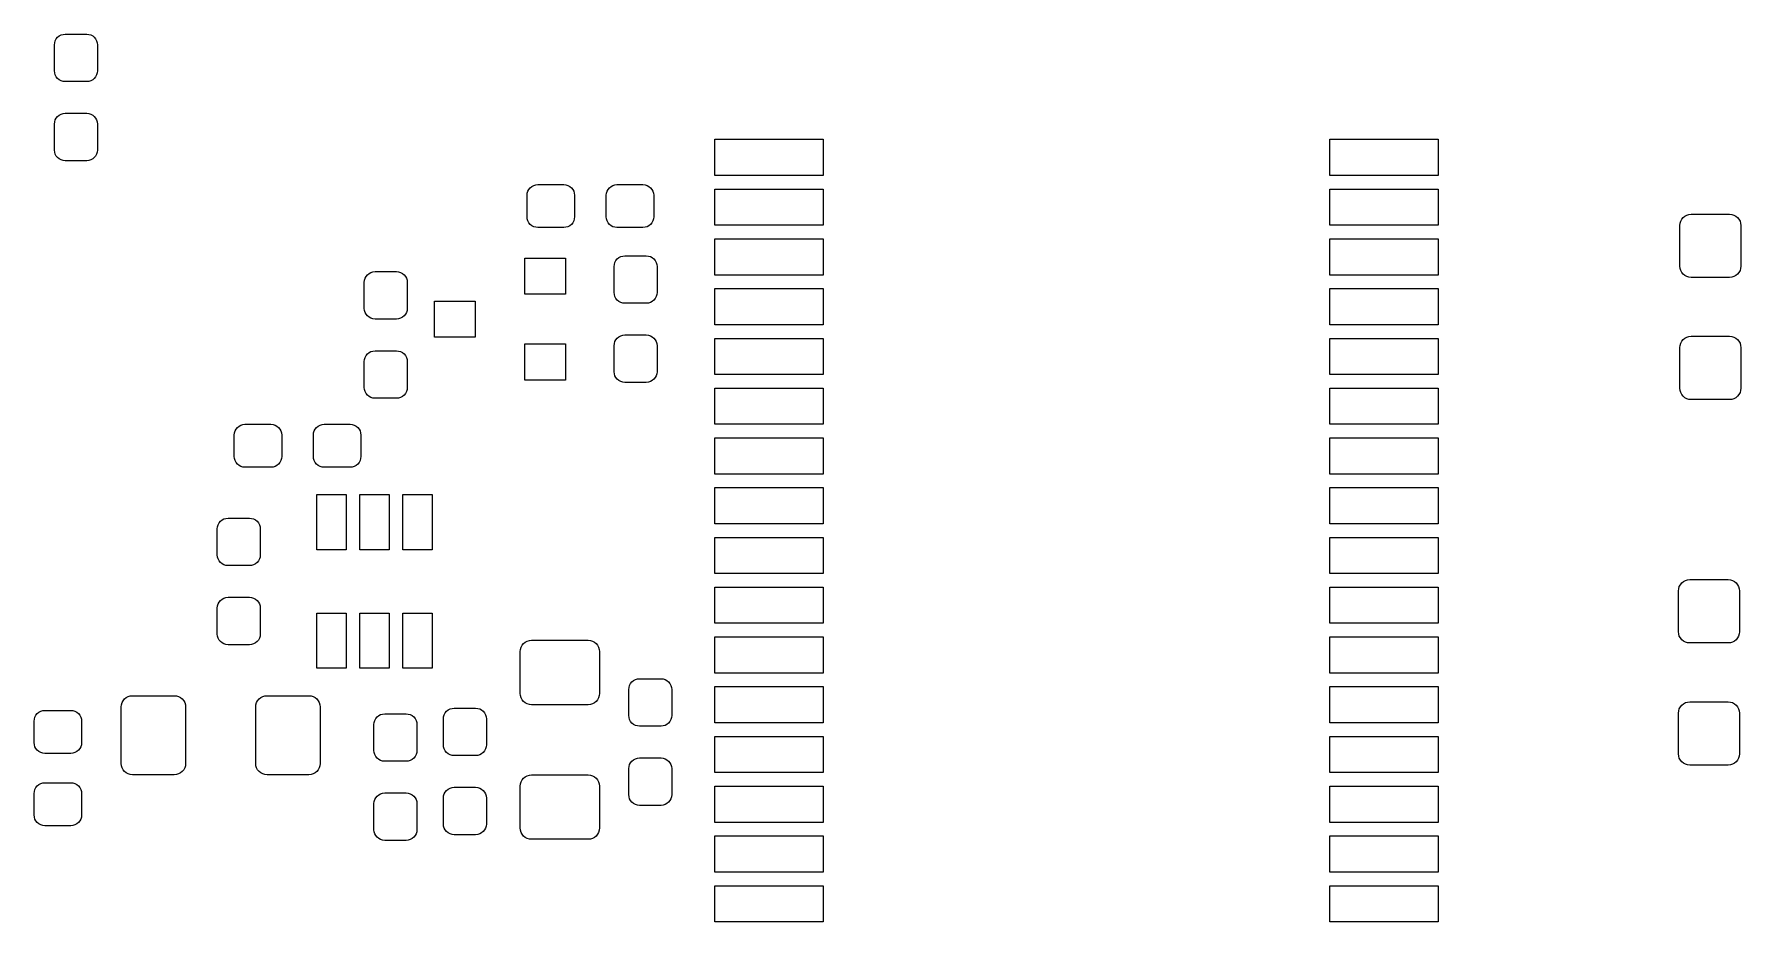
# Model space of a CAD drawing. Extents: x 52 to 207, y -131 to -36.
# Drawn here: x 92.19 to 129.93, y -125.21 to -105.58 of the extents above; entities that cross this region are included whole.
import ezdxf

# ---------------------------------------------------------------- set-up
doc = ezdxf.new("R2010")
doc.units = 0
doc.layers.add('BLACK', color=7, linetype='CONTINUOUS')

msp = doc.modelspace()

# ---------------------------------------------------------------- linework, layer by layer
at = {"layer": 'BLACK', "linetype": 'CONTINUOUS'}
for p, q in [((92.681, -105.69), (92.7106, -105.654)), ((92.7106, -105.654), (92.7466, -105.624)), ((92.7466, -105.624), (92.7876, -105.602)), ((92.7876, -105.602), (92.8322, -105.589)), ((92.8322, -105.589), (92.8785, -105.584)), ((92.8785, -105.584), (93.3535, -105.584)), ((93.3535, -105.584), (93.3998, -105.589)), ((93.3998, -105.589), (93.4444, -105.602)), ((93.4444, -105.602), (93.4854, -105.624)), ((93.4854, -105.624), (93.5214, -105.654)), ((93.5214, -105.654), (93.551, -105.69)), ((92.641, -105.822), (92.6456, -105.775)), ((92.641, -106.396), (92.641, -105.822)), ((92.6456, -105.775), (92.6591, -105.731)), ((92.6591, -105.731), (92.681, -105.69)), ((93.551, -105.69), (93.5729, -105.731)), ((93.5729, -105.731), (93.5864, -105.775)), ((93.5864, -105.775), (93.591, -105.822)), ((93.591, -105.822), (93.591, -106.396)), ((92.6456, -106.443), (92.641, -106.396)), ((93.591, -106.396), (93.5864, -106.443)), ((92.6591, -106.487), (92.6456, -106.443)), ((92.681, -106.528), (92.6591, -106.487)), ((92.7106, -106.564), (92.681, -106.528)), ((92.7466, -106.594), (92.7106, -106.564)), ((92.7876, -106.616), (92.7466, -106.594)), ((92.8322, -106.629), (92.7876, -106.616)), ((92.8785, -106.634), (92.8322, -106.629)), ((93.3535, -106.634), (92.8785, -106.634)), ((93.3998, -106.629), (93.3535, -106.634)), ((93.4444, -106.616), (93.3998, -106.629)), ((93.4854, -106.594), (93.4444, -106.616)), ((93.5214, -106.564), (93.4854, -106.594)), ((93.551, -106.528), (93.5214, -106.564)), ((93.5729, -106.487), (93.551, -106.528)), ((93.5864, -106.443), (93.5729, -106.487)), ((92.641, -107.572), (92.6456, -107.525)), ((92.6456, -107.525), (92.6591, -107.481)), ((92.6591, -107.481), (92.681, -107.44)), ((92.681, -107.44), (92.7106, -107.404)), ((92.7106, -107.404), (92.7466, -107.374)), ((92.7466, -107.374), (92.7876, -107.352)), ((92.7876, -107.352), (92.8322, -107.339)), ((92.8322, -107.339), (92.8785, -107.334)), ((92.8785, -107.334), (93.3535, -107.334)), ((93.3535, -107.334), (93.3998, -107.339)), ((93.3998, -107.339), (93.4444, -107.352)), ((93.4444, -107.352), (93.4854, -107.374)), ((93.4854, -107.374), (93.5214, -107.404)), ((93.5214, -107.404), (93.551, -107.44)), ((93.551, -107.44), (93.5729, -107.481)), ((93.5729, -107.481), (93.5864, -107.525)), ((93.5864, -107.525), (93.591, -107.572)), ((92.641, -108.146), (92.641, -107.572)), ((93.591, -107.572), (93.591, -108.146)), ((107.241, -108.709), (107.241, -107.909)), ((107.241, -107.909), (109.641, -107.909)), ((109.641, -107.909), (109.641, -108.709)), ((120.841, -108.709), (120.841, -107.909)), ((120.841, -107.909), (123.241, -107.909)), ((123.241, -107.909), (123.241, -108.709)), ((92.6456, -108.193), (92.641, -108.146)), ((92.6591, -108.237), (92.6456, -108.193)), ((92.681, -108.278), (92.6591, -108.237)), ((92.7106, -108.314), (92.681, -108.278)), ((93.551, -108.278), (93.5214, -108.314)), ((93.5729, -108.237), (93.551, -108.278)), ((93.5864, -108.193), (93.5729, -108.237)), ((93.591, -108.146), (93.5864, -108.193)), ((92.7466, -108.344), (92.7106, -108.314)), ((92.7876, -108.366), (92.7466, -108.344)), ((92.8322, -108.379), (92.7876, -108.366)), ((92.8785, -108.384), (92.8322, -108.379)), ((93.3535, -108.384), (92.8785, -108.384)), ((93.3998, -108.379), (93.3535, -108.384)), ((93.4444, -108.366), (93.3998, -108.379)), ((93.4854, -108.344), (93.4444, -108.366)), ((93.5214, -108.314), (93.4854, -108.344)), ((103.096, -109.1), (103.109, -109.056)), ((103.109, -109.056), (103.131, -109.015)), ((103.131, -109.015), (103.161, -108.979)), ((103.161, -108.979), (103.197, -108.949)), ((103.197, -108.949), (103.238, -108.927)), ((103.238, -108.927), (103.282, -108.914)), ((103.282, -108.914), (103.328, -108.909)), ((103.328, -108.909), (103.903, -108.909)), ((103.903, -108.909), (103.95, -108.914)), ((103.95, -108.914), (103.994, -108.927)), ((103.994, -108.927), (104.035, -108.949)), ((104.035, -108.949), (104.071, -108.979)), ((104.071, -108.979), (104.101, -109.015)), ((104.101, -109.015), (104.123, -109.056)), ((104.123, -109.056), (104.136, -109.1)), ((104.846, -109.1), (104.859, -109.056)), ((104.859, -109.056), (104.881, -109.015)), ((104.881, -109.015), (104.911, -108.979)), ((104.911, -108.979), (104.947, -108.949)), ((104.947, -108.949), (104.988, -108.927)), ((104.988, -108.927), (105.032, -108.914)), ((105.032, -108.914), (105.078, -108.909)), ((105.078, -108.909), (105.653, -108.909)), ((105.653, -108.909), (105.7, -108.914)), ((105.7, -108.914), (105.744, -108.927)), ((105.744, -108.927), (105.785, -108.949)), ((105.785, -108.949), (105.821, -108.979)), ((105.821, -108.979), (105.851, -109.015)), ((105.851, -109.015), (105.873, -109.056)), ((105.873, -109.056), (105.886, -109.1)), ((109.641, -108.709), (107.241, -108.709)), ((107.241, -109.809), (107.241, -109.009)), ((107.241, -109.009), (109.641, -109.009)), ((109.641, -109.009), (109.641, -109.809)), ((123.241, -108.709), (120.841, -108.709)), ((120.841, -109.809), (120.841, -109.009)), ((120.841, -109.009), (123.241, -109.009)), ((123.241, -109.009), (123.241, -109.809)), ((103.091, -109.146), (103.096, -109.1)), ((103.091, -109.621), (103.091, -109.146)), ((104.136, -109.1), (104.141, -109.146)), ((104.141, -109.146), (104.141, -109.621)), ((104.841, -109.146), (104.846, -109.1)), ((104.841, -109.621), (104.841, -109.146)), ((105.886, -109.1), (105.891, -109.146)), ((105.891, -109.146), (105.891, -109.621)), ((103.096, -109.668), (103.091, -109.621)), ((103.109, -109.712), (103.096, -109.668)), ((103.131, -109.753), (103.109, -109.712)), ((103.161, -109.789), (103.131, -109.753)), ((103.197, -109.819), (103.161, -109.789)), ((103.238, -109.841), (103.197, -109.819)), ((104.035, -109.819), (103.994, -109.841)), ((104.071, -109.789), (104.035, -109.819)), ((104.101, -109.753), (104.071, -109.789)), ((104.123, -109.712), (104.101, -109.753)), ((104.136, -109.668), (104.123, -109.712)), ((104.141, -109.621), (104.136, -109.668)), ((104.846, -109.668), (104.841, -109.621)), ((104.859, -109.712), (104.846, -109.668)), ((104.881, -109.753), (104.859, -109.712)), ((104.911, -109.789), (104.881, -109.753)), ((104.947, -109.819), (104.911, -109.789)), ((104.988, -109.841), (104.947, -109.819)), ((105.785, -109.819), (105.744, -109.841)), ((105.821, -109.789), (105.785, -109.819)), ((105.851, -109.753), (105.821, -109.789)), ((105.873, -109.712), (105.851, -109.753)), ((105.886, -109.668), (105.873, -109.712)), ((105.891, -109.621), (105.886, -109.668)), ((109.641, -109.809), (107.241, -109.809)), ((123.241, -109.809), (120.841, -109.809)), ((128.581, -109.814), (128.586, -109.765)), ((128.581, -110.714), (128.581, -109.814)), ((128.586, -109.765), (128.6, -109.718)), ((128.6, -109.718), (128.623, -109.675)), ((128.623, -109.675), (128.654, -109.637)), ((128.654, -109.637), (128.692, -109.606)), ((128.692, -109.606), (128.735, -109.583)), ((128.735, -109.583), (128.782, -109.569)), ((128.782, -109.569), (128.831, -109.564)), ((128.831, -109.564), (129.681, -109.564)), ((129.681, -109.564), (129.73, -109.569)), ((129.73, -109.569), (129.777, -109.583)), ((129.777, -109.583), (129.82, -109.606)), ((129.82, -109.606), (129.858, -109.637)), ((129.858, -109.637), (129.889, -109.675)), ((129.889, -109.675), (129.912, -109.718)), ((129.912, -109.718), (129.926, -109.765)), ((129.926, -109.765), (129.931, -109.814)), ((129.931, -109.814), (129.931, -110.714)), ((103.282, -109.854), (103.238, -109.841)), ((103.328, -109.859), (103.282, -109.854)), ((103.903, -109.859), (103.328, -109.859)), ((103.95, -109.854), (103.903, -109.859)), ((103.994, -109.841), (103.95, -109.854)), ((105.032, -109.854), (104.988, -109.841)), ((105.078, -109.859), (105.032, -109.854)), ((105.653, -109.859), (105.078, -109.859)), ((105.7, -109.854), (105.653, -109.859)), ((105.744, -109.841), (105.7, -109.854)), ((107.241, -110.909), (107.241, -110.109)), ((107.241, -110.109), (109.641, -110.109)), ((109.641, -110.109), (109.641, -110.909)), ((120.841, -110.909), (120.841, -110.109)), ((120.841, -110.109), (123.241, -110.109)), ((123.241, -110.109), (123.241, -110.909)), ((103.041, -111.334), (103.041, -110.534)), ((103.041, -110.534), (103.941, -110.534)), ((103.941, -110.534), (103.941, -111.334)), ((105.056, -110.59), (105.086, -110.554)), ((105.086, -110.554), (105.122, -110.524)), ((105.122, -110.524), (105.163, -110.502)), ((105.163, -110.502), (105.207, -110.489)), ((105.207, -110.489), (105.253, -110.484)), ((105.253, -110.484), (105.728, -110.484)), ((105.728, -110.484), (105.775, -110.489)), ((105.775, -110.489), (105.819, -110.502)), ((105.819, -110.502), (105.86, -110.524)), ((105.86, -110.524), (105.896, -110.554)), ((105.896, -110.554), (105.926, -110.59)), ((99.5091, -110.981), (99.531, -110.94)), ((99.531, -110.94), (99.5606, -110.904)), ((99.5606, -110.904), (99.5966, -110.874)), ((99.5966, -110.874), (99.6376, -110.852)), ((99.6376, -110.852), (99.6822, -110.839)), ((99.6822, -110.839), (99.7285, -110.834)), ((99.7285, -110.834), (100.203, -110.834)), ((100.203, -110.834), (100.25, -110.839)), ((100.25, -110.839), (100.294, -110.852)), ((100.294, -110.852), (100.335, -110.874)), ((100.335, -110.874), (100.371, -110.904)), ((100.371, -110.904), (100.401, -110.94)), ((100.401, -110.94), (100.423, -110.981)), ((105.016, -110.721), (105.021, -110.675)), ((105.016, -111.296), (105.016, -110.721)), ((105.021, -110.675), (105.034, -110.631)), ((105.034, -110.631), (105.056, -110.59)), ((105.926, -110.59), (105.948, -110.631)), ((105.948, -110.631), (105.961, -110.675)), ((105.961, -110.675), (105.966, -110.721)), ((105.966, -110.721), (105.966, -111.296)), ((109.641, -110.909), (107.241, -110.909)), ((123.241, -110.909), (120.841, -110.909)), ((128.586, -110.763), (128.581, -110.714)), ((128.6, -110.81), (128.586, -110.763)), ((128.623, -110.853), (128.6, -110.81)), ((128.654, -110.891), (128.623, -110.853)), ((128.692, -110.922), (128.654, -110.891)), ((128.735, -110.945), (128.692, -110.922)), ((128.782, -110.959), (128.735, -110.945)), ((129.777, -110.945), (129.73, -110.959)), ((129.82, -110.922), (129.777, -110.945)), ((129.858, -110.891), (129.82, -110.922)), ((129.889, -110.853), (129.858, -110.891)), ((129.912, -110.81), (129.889, -110.853)), ((129.926, -110.763), (129.912, -110.81)), ((129.931, -110.714), (129.926, -110.763)), ((99.491, -111.072), (99.4956, -111.025)), ((99.491, -111.646), (99.491, -111.072)), ((99.4956, -111.025), (99.5091, -110.981)), ((100.423, -110.981), (100.436, -111.025)), ((100.436, -111.025), (100.441, -111.072)), ((100.441, -111.072), (100.441, -111.646)), ((105.021, -111.343), (105.016, -111.296)), ((105.966, -111.296), (105.961, -111.343)), ((107.241, -112.009), (107.241, -111.209)), ((107.241, -111.209), (109.641, -111.209)), ((109.641, -111.209), (109.641, -112.009)), ((120.841, -112.009), (120.841, -111.209)), ((120.841, -111.209), (123.241, -111.209)), ((123.241, -111.209), (123.241, -112.009)), ((128.831, -110.964), (128.782, -110.959)), ((129.681, -110.964), (128.831, -110.964)), ((129.73, -110.959), (129.681, -110.964)), ((99.4956, -111.693), (99.491, -111.646)), ((99.5091, -111.737), (99.4956, -111.693)), ((100.436, -111.693), (100.423, -111.737)), ((100.441, -111.646), (100.436, -111.693)), ((101.041, -112.284), (101.041, -111.484)), ((101.041, -111.484), (101.941, -111.484)), ((101.941, -111.484), (101.941, -112.284)), ((103.941, -111.334), (103.041, -111.334)), ((105.034, -111.387), (105.021, -111.343)), ((105.056, -111.428), (105.034, -111.387)), ((105.086, -111.464), (105.056, -111.428)), ((105.122, -111.494), (105.086, -111.464)), ((105.163, -111.516), (105.122, -111.494)), ((105.207, -111.529), (105.163, -111.516)), ((105.253, -111.534), (105.207, -111.529)), ((105.728, -111.534), (105.253, -111.534)), ((105.775, -111.529), (105.728, -111.534)), ((105.819, -111.516), (105.775, -111.529)), ((105.86, -111.494), (105.819, -111.516)), ((105.896, -111.464), (105.86, -111.494)), ((105.926, -111.428), (105.896, -111.464)), ((105.948, -111.387), (105.926, -111.428)), ((105.961, -111.343), (105.948, -111.387)), ((99.531, -111.778), (99.5091, -111.737)), ((99.5606, -111.814), (99.531, -111.778)), ((99.5966, -111.844), (99.5606, -111.814)), ((99.6376, -111.866), (99.5966, -111.844)), ((99.6822, -111.879), (99.6376, -111.866)), ((99.7285, -111.884), (99.6822, -111.879)), ((100.203, -111.884), (99.7285, -111.884)), ((100.25, -111.879), (100.203, -111.884)), ((100.294, -111.866), (100.25, -111.879)), ((100.335, -111.844), (100.294, -111.866)), ((100.371, -111.814), (100.335, -111.844)), ((100.401, -111.778), (100.371, -111.814)), ((100.423, -111.737), (100.401, -111.778)), ((109.641, -112.009), (107.241, -112.009)), ((123.241, -112.009), (120.841, -112.009)), ((101.941, -112.284), (101.041, -112.284)), ((103.041, -113.234), (103.041, -112.434)), ((103.041, -112.434), (103.941, -112.434)), ((103.941, -112.434), (103.941, -113.234)), ((105.016, -112.471), (105.021, -112.425)), ((105.021, -112.425), (105.034, -112.381)), ((105.034, -112.381), (105.056, -112.34)), ((105.056, -112.34), (105.086, -112.304)), ((105.086, -112.304), (105.122, -112.274)), ((105.122, -112.274), (105.163, -112.252)), ((105.163, -112.252), (105.207, -112.239)), ((105.207, -112.239), (105.253, -112.234)), ((105.253, -112.234), (105.728, -112.234)), ((105.728, -112.234), (105.775, -112.239)), ((105.775, -112.239), (105.819, -112.252)), ((105.819, -112.252), (105.86, -112.274)), ((105.86, -112.274), (105.896, -112.304)), ((105.896, -112.304), (105.926, -112.34)), ((105.926, -112.34), (105.948, -112.381)), ((105.948, -112.381), (105.961, -112.425)), ((105.961, -112.425), (105.966, -112.471)), ((107.241, -113.109), (107.241, -112.309)), ((107.241, -112.309), (109.641, -112.309)), ((109.641, -112.309), (109.641, -113.109)), ((120.841, -113.109), (120.841, -112.309)), ((120.841, -112.309), (123.241, -112.309)), ((123.241, -112.309), (123.241, -113.109)), ((128.581, -112.514), (128.586, -112.465)), ((128.586, -112.465), (128.6, -112.418)), ((128.6, -112.418), (128.623, -112.375)), ((128.623, -112.375), (128.654, -112.337)), ((128.654, -112.337), (128.692, -112.306)), ((128.692, -112.306), (128.735, -112.283)), ((128.735, -112.283), (128.782, -112.269)), ((128.782, -112.269), (128.831, -112.264)), ((128.831, -112.264), (129.681, -112.264)), ((129.681, -112.264), (129.73, -112.269)), ((129.73, -112.269), (129.777, -112.283)), ((129.777, -112.283), (129.82, -112.306)), ((129.82, -112.306), (129.858, -112.337)), ((129.858, -112.337), (129.889, -112.375)), ((129.889, -112.375), (129.912, -112.418)), ((129.912, -112.418), (129.926, -112.465)), ((129.926, -112.465), (129.931, -112.514)), ((99.491, -112.822), (99.4956, -112.775)), ((99.491, -113.396), (99.491, -112.822)), ((99.4956, -112.775), (99.5091, -112.731)), ((99.5091, -112.731), (99.531, -112.69)), ((99.531, -112.69), (99.5606, -112.654)), ((99.5606, -112.654), (99.5966, -112.624)), ((99.5966, -112.624), (99.6376, -112.602)), ((99.6376, -112.602), (99.6822, -112.589)), ((99.6822, -112.589), (99.7285, -112.584)), ((99.7285, -112.584), (100.203, -112.584)), ((100.203, -112.584), (100.25, -112.589)), ((100.25, -112.589), (100.294, -112.602)), ((100.294, -112.602), (100.335, -112.624)), ((100.335, -112.624), (100.371, -112.654)), ((100.371, -112.654), (100.401, -112.69)), ((100.401, -112.69), (100.423, -112.731)), ((100.423, -112.731), (100.436, -112.775)), ((100.436, -112.775), (100.441, -112.822)), ((100.441, -112.822), (100.441, -113.396)), ((105.016, -113.046), (105.016, -112.471)), ((105.966, -112.471), (105.966, -113.046)), ((128.581, -113.414), (128.581, -112.514)), ((129.931, -112.514), (129.931, -113.414)), ((105.021, -113.093), (105.016, -113.046)), ((105.034, -113.137), (105.021, -113.093)), ((105.056, -113.178), (105.034, -113.137)), ((105.086, -113.214), (105.056, -113.178)), ((105.122, -113.244), (105.086, -113.214)), ((105.896, -113.214), (105.86, -113.244)), ((105.926, -113.178), (105.896, -113.214)), ((105.948, -113.137), (105.926, -113.178)), ((105.961, -113.093), (105.948, -113.137)), ((105.966, -113.046), (105.961, -113.093)), ((109.641, -113.109), (107.241, -113.109)), ((123.241, -113.109), (120.841, -113.109)), ((99.4956, -113.443), (99.491, -113.396)), ((99.5091, -113.487), (99.4956, -113.443)), ((99.531, -113.528), (99.5091, -113.487)), ((99.5606, -113.564), (99.531, -113.528)), ((99.5966, -113.594), (99.5606, -113.564)), ((99.6376, -113.616), (99.5966, -113.594)), ((100.335, -113.594), (100.294, -113.616)), ((100.371, -113.564), (100.335, -113.594)), ((100.401, -113.528), (100.371, -113.564)), ((100.423, -113.487), (100.401, -113.528)), ((100.436, -113.443), (100.423, -113.487)), ((100.441, -113.396), (100.436, -113.443)), ((103.941, -113.234), (103.041, -113.234)), ((105.163, -113.266), (105.122, -113.244)), ((105.207, -113.279), (105.163, -113.266)), ((105.253, -113.284), (105.207, -113.279)), ((105.728, -113.284), (105.253, -113.284)), ((105.775, -113.279), (105.728, -113.284)), ((105.819, -113.266), (105.775, -113.279)), ((105.86, -113.244), (105.819, -113.266)), ((107.241, -114.209), (107.241, -113.409)), ((107.241, -113.409), (109.641, -113.409)), ((109.641, -113.409), (109.641, -114.209)), ((120.841, -114.209), (120.841, -113.409)), ((120.841, -113.409), (123.241, -113.409)), ((123.241, -113.409), (123.241, -114.209)), ((128.586, -113.463), (128.581, -113.414)), ((128.6, -113.51), (128.586, -113.463)), ((128.623, -113.553), (128.6, -113.51)), ((128.654, -113.591), (128.623, -113.553)), ((128.692, -113.622), (128.654, -113.591)), ((129.858, -113.591), (129.82, -113.622)), ((129.889, -113.553), (129.858, -113.591)), ((129.912, -113.51), (129.889, -113.553)), ((129.926, -113.463), (129.912, -113.51)), ((129.931, -113.414), (129.926, -113.463)), ((99.6822, -113.629), (99.6376, -113.616)), ((99.7285, -113.634), (99.6822, -113.629)), ((100.203, -113.634), (99.7285, -113.634)), ((100.25, -113.629), (100.203, -113.634)), ((100.294, -113.616), (100.25, -113.629)), ((128.735, -113.645), (128.692, -113.622)), ((128.782, -113.659), (128.735, -113.645)), ((128.831, -113.664), (128.782, -113.659)), ((129.681, -113.664), (128.831, -113.664)), ((129.73, -113.659), (129.681, -113.664)), ((129.777, -113.645), (129.73, -113.659)), ((129.82, -113.622), (129.777, -113.645)), ((96.6341, -114.356), (96.656, -114.315)), ((96.656, -114.315), (96.6856, -114.279)), ((96.6856, -114.279), (96.7216, -114.249)), ((96.7216, -114.249), (96.7626, -114.227)), ((96.7626, -114.227), (96.8072, -114.214)), ((96.8072, -114.214), (96.8535, -114.209)), ((96.8535, -114.209), (97.4285, -114.209)), ((97.4285, -114.209), (97.4748, -114.214)), ((97.4748, -114.214), (97.5194, -114.227)), ((97.5194, -114.227), (97.5604, -114.249)), ((97.5604, -114.249), (97.5964, -114.279)), ((97.5964, -114.279), (97.626, -114.315)), ((97.626, -114.315), (97.6479, -114.356)), ((98.3841, -114.356), (98.406, -114.315)), ((98.406, -114.315), (98.4356, -114.279)), ((98.4356, -114.279), (98.4716, -114.249)), ((98.4716, -114.249), (98.5126, -114.227)), ((98.5126, -114.227), (98.5572, -114.214)), ((98.5572, -114.214), (98.6035, -114.209)), ((98.6035, -114.209), (99.1785, -114.209)), ((99.1785, -114.209), (99.2248, -114.214)), ((99.2248, -114.214), (99.2694, -114.227)), ((99.2694, -114.227), (99.3104, -114.249)), ((99.3104, -114.249), (99.3464, -114.279)), ((99.3464, -114.279), (99.376, -114.315)), ((99.376, -114.315), (99.3979, -114.356)), ((109.641, -114.209), (107.241, -114.209)), ((123.241, -114.209), (120.841, -114.209)), ((96.616, -114.447), (96.6206, -114.4)), ((96.616, -114.921), (96.616, -114.447)), ((96.6206, -114.4), (96.6341, -114.356)), ((97.6479, -114.356), (97.6614, -114.4)), ((97.6614, -114.4), (97.666, -114.447)), ((97.666, -114.447), (97.666, -114.921)), ((98.366, -114.447), (98.3706, -114.4)), ((98.366, -114.921), (98.366, -114.447)), ((98.3706, -114.4), (98.3841, -114.356)), ((99.3979, -114.356), (99.4114, -114.4)), ((99.4114, -114.4), (99.416, -114.447)), ((99.416, -114.447), (99.416, -114.921)), ((107.241, -115.309), (107.241, -114.509)), ((107.241, -114.509), (109.641, -114.509)), ((109.641, -114.509), (109.641, -115.309)), ((120.841, -115.309), (120.841, -114.509)), ((120.841, -114.509), (123.241, -114.509)), ((123.241, -114.509), (123.241, -115.309)), ((96.6206, -114.968), (96.616, -114.921)), ((96.6341, -115.012), (96.6206, -114.968)), ((96.656, -115.053), (96.6341, -115.012)), ((96.6856, -115.089), (96.656, -115.053)), ((96.7216, -115.119), (96.6856, -115.089)), ((97.5964, -115.089), (97.5604, -115.119)), ((97.626, -115.053), (97.5964, -115.089)), ((97.6479, -115.012), (97.626, -115.053)), ((97.6614, -114.968), (97.6479, -115.012)), ((97.666, -114.921), (97.6614, -114.968)), ((98.3706, -114.968), (98.366, -114.921)), ((98.3841, -115.012), (98.3706, -114.968)), ((98.406, -115.053), (98.3841, -115.012)), ((98.4356, -115.089), (98.406, -115.053)), ((98.4716, -115.119), (98.4356, -115.089)), ((99.3464, -115.089), (99.3104, -115.119)), ((99.376, -115.053), (99.3464, -115.089)), ((99.3979, -115.012), (99.376, -115.053)), ((99.4114, -114.968), (99.3979, -115.012)), ((99.416, -114.921), (99.4114, -114.968)), ((96.7626, -115.141), (96.7216, -115.119)), ((96.8072, -115.154), (96.7626, -115.141)), ((96.8535, -115.159), (96.8072, -115.154)), ((97.4285, -115.159), (96.8535, -115.159)), ((97.4748, -115.154), (97.4285, -115.159)), ((97.5194, -115.141), (97.4748, -115.154)), ((97.5604, -115.119), (97.5194, -115.141)), ((98.5126, -115.141), (98.4716, -115.119)), ((98.5572, -115.154), (98.5126, -115.141)), ((98.6035, -115.159), (98.5572, -115.154)), ((99.1785, -115.159), (98.6035, -115.159)), ((99.2248, -115.154), (99.1785, -115.159)), ((99.2694, -115.141), (99.2248, -115.154)), ((99.3104, -115.119), (99.2694, -115.141)), ((109.641, -115.309), (107.241, -115.309)), ((123.241, -115.309), (120.841, -115.309)), ((98.441, -116.984), (98.441, -115.764)), ((98.441, -115.764), (99.091, -115.764)), ((99.091, -115.764), (99.091, -116.984)), ((99.391, -116.984), (99.391, -115.764)), ((99.391, -115.764), (100.041, -115.764)), ((100.041, -115.764), (100.041, -116.984)), ((100.341, -116.984), (100.341, -115.764)), ((100.341, -115.764), (100.991, -115.764)), ((100.991, -115.764), (100.991, -116.984)), ((107.241, -116.409), (107.241, -115.609)), ((107.241, -115.609), (109.641, -115.609)), ((109.641, -115.609), (109.641, -116.409)), ((120.841, -116.409), (120.841, -115.609)), ((120.841, -115.609), (123.241, -115.609)), ((123.241, -115.609), (123.241, -116.409)), ((96.241, -116.521), (96.2456, -116.475)), ((96.241, -117.096), (96.241, -116.521)), ((96.2456, -116.475), (96.2591, -116.431)), ((96.2591, -116.431), (96.281, -116.39)), ((96.281, -116.39), (96.3106, -116.354)), ((96.3106, -116.354), (96.3466, -116.324)), ((96.3466, -116.324), (96.3876, -116.302)), ((96.3876, -116.302), (96.4322, -116.289)), ((96.4322, -116.289), (96.4785, -116.284)), ((96.4785, -116.284), (96.9535, -116.284)), ((96.9535, -116.284), (96.9998, -116.289)), ((96.9998, -116.289), (97.0444, -116.302)), ((97.0444, -116.302), (97.0854, -116.324)), ((97.0854, -116.324), (97.1214, -116.354)), ((97.1214, -116.354), (97.151, -116.39)), ((97.151, -116.39), (97.1729, -116.431)), ((97.1729, -116.431), (97.1864, -116.475)), ((97.1864, -116.475), (97.191, -116.521)), ((97.191, -116.521), (97.191, -117.096)), ((109.641, -116.409), (107.241, -116.409)), ((123.241, -116.409), (120.841, -116.409)), ((99.091, -116.984), (98.441, -116.984)), ((100.041, -116.984), (99.391, -116.984)), ((100.991, -116.984), (100.341, -116.984)), ((107.241, -117.509), (107.241, -116.709)), ((107.241, -116.709), (109.641, -116.709)), ((109.641, -116.709), (109.641, -117.509)), ((120.841, -117.509), (120.841, -116.709)), ((120.841, -116.709), (123.241, -116.709)), ((123.241, -116.709), (123.241, -117.509)), ((96.2456, -117.143), (96.241, -117.096)), ((96.2591, -117.187), (96.2456, -117.143)), ((96.281, -117.228), (96.2591, -117.187)), ((96.3106, -117.264), (96.281, -117.228)), ((96.3466, -117.294), (96.3106, -117.264)), ((96.3876, -117.316), (96.3466, -117.294)), ((96.4322, -117.329), (96.3876, -117.316)), ((96.4785, -117.334), (96.4322, -117.329)), ((96.9535, -117.334), (96.4785, -117.334)), ((96.9998, -117.329), (96.9535, -117.334)), ((97.0444, -117.316), (96.9998, -117.329)), ((97.0854, -117.294), (97.0444, -117.316)), ((97.1214, -117.264), (97.0854, -117.294)), ((97.151, -117.228), (97.1214, -117.264)), ((97.1729, -117.187), (97.151, -117.228)), ((97.1864, -117.143), (97.1729, -117.187)), ((97.191, -117.096), (97.1864, -117.143)), ((109.641, -117.509), (107.241, -117.509)), ((123.241, -117.509), (120.841, -117.509)), ((128.593, -117.755), (128.624, -117.717)), ((128.624, -117.717), (128.662, -117.686)), ((128.662, -117.686), (128.705, -117.663)), ((128.705, -117.663), (128.752, -117.649)), ((128.752, -117.649), (128.801, -117.644)), ((128.801, -117.644), (129.651, -117.644)), ((129.651, -117.644), (129.7, -117.649)), ((129.7, -117.649), (129.747, -117.663)), ((129.747, -117.663), (129.79, -117.686)), ((129.79, -117.686), (129.828, -117.717)), ((129.828, -117.717), (129.859, -117.755)), ((96.281, -118.14), (96.3106, -118.104)), ((96.3106, -118.104), (96.3466, -118.074)), ((96.3466, -118.074), (96.3876, -118.052)), ((96.3876, -118.052), (96.4322, -118.039)), ((96.4322, -118.039), (96.4785, -118.034)), ((96.4785, -118.034), (96.9535, -118.034)), ((96.9535, -118.034), (96.9998, -118.039)), ((96.9998, -118.039), (97.0444, -118.052)), ((97.0444, -118.052), (97.0854, -118.074)), ((97.0854, -118.074), (97.1214, -118.104)), ((97.1214, -118.104), (97.151, -118.14)), ((107.241, -118.609), (107.241, -117.809)), ((107.241, -117.809), (109.641, -117.809)), ((109.641, -117.809), (109.641, -118.609)), ((120.841, -118.609), (120.841, -117.809)), ((120.841, -117.809), (123.241, -117.809)), ((123.241, -117.809), (123.241, -118.609)), ((128.551, -117.894), (128.556, -117.845)), ((128.551, -118.794), (128.551, -117.894)), ((128.556, -117.845), (128.57, -117.798)), ((128.57, -117.798), (128.593, -117.755)), ((129.859, -117.755), (129.882, -117.798)), ((129.882, -117.798), (129.896, -117.845)), ((129.896, -117.845), (129.901, -117.894)), ((129.901, -117.894), (129.901, -118.794)), ((96.241, -118.271), (96.2456, -118.225)), ((96.241, -118.846), (96.241, -118.271)), ((96.2456, -118.225), (96.2591, -118.181)), ((96.2591, -118.181), (96.281, -118.14)), ((97.151, -118.14), (97.1729, -118.181)), ((97.1729, -118.181), (97.1864, -118.225)), ((97.1864, -118.225), (97.191, -118.271)), ((97.191, -118.271), (97.191, -118.846)), ((98.441, -119.604), (98.441, -118.384)), ((98.441, -118.384), (99.091, -118.384)), ((99.091, -118.384), (99.091, -119.604)), ((99.391, -119.604), (99.391, -118.384)), ((99.391, -118.384), (100.041, -118.384)), ((100.041, -118.384), (100.041, -119.604)), ((100.341, -119.604), (100.341, -118.384)), ((100.341, -118.384), (100.991, -118.384)), ((100.991, -118.384), (100.991, -119.604)), ((96.2456, -118.893), (96.241, -118.846)), ((97.191, -118.846), (97.1864, -118.893)), ((109.641, -118.609), (107.241, -118.609)), ((123.241, -118.609), (120.841, -118.609)), ((128.556, -118.843), (128.551, -118.794)), ((128.57, -118.89), (128.556, -118.843)), ((129.896, -118.843), (129.882, -118.89)), ((129.901, -118.794), (129.896, -118.843)), ((96.2591, -118.937), (96.2456, -118.893)), ((96.281, -118.978), (96.2591, -118.937)), ((96.3106, -119.014), (96.281, -118.978)), ((96.3466, -119.044), (96.3106, -119.014)), ((96.3876, -119.066), (96.3466, -119.044)), ((96.4322, -119.079), (96.3876, -119.066)), ((96.4785, -119.084), (96.4322, -119.079)), ((96.9535, -119.084), (96.4785, -119.084)), ((96.9998, -119.079), (96.9535, -119.084)), ((97.0444, -119.066), (96.9998, -119.079)), ((97.0854, -119.044), (97.0444, -119.066)), ((97.1214, -119.014), (97.0854, -119.044)), ((97.151, -118.978), (97.1214, -119.014)), ((97.1729, -118.937), (97.151, -118.978)), ((97.1864, -118.893), (97.1729, -118.937)), ((102.941, -119.234), (102.946, -119.185)), ((102.941, -120.159), (102.941, -119.234)), ((102.946, -119.185), (102.96, -119.138)), ((102.96, -119.138), (102.983, -119.095)), ((102.983, -119.095), (103.014, -119.057)), ((103.014, -119.057), (103.052, -119.026)), ((103.052, -119.026), (103.095, -119.003)), ((103.095, -119.003), (103.142, -118.989)), ((103.142, -118.989), (103.191, -118.984)), ((103.191, -118.984), (104.441, -118.984)), ((104.441, -118.984), (104.49, -118.989)), ((104.49, -118.989), (104.537, -119.003)), ((104.537, -119.003), (104.58, -119.026)), ((104.58, -119.026), (104.618, -119.057)), ((104.618, -119.057), (104.649, -119.095)), ((104.649, -119.095), (104.672, -119.138)), ((104.672, -119.138), (104.686, -119.185)), ((104.686, -119.185), (104.691, -119.234)), ((104.691, -119.234), (104.691, -120.159)), ((107.241, -119.709), (107.241, -118.909)), ((107.241, -118.909), (109.641, -118.909)), ((109.641, -118.909), (109.641, -119.709)), ((120.841, -119.709), (120.841, -118.909)), ((120.841, -118.909), (123.241, -118.909)), ((123.241, -118.909), (123.241, -119.709)), ((128.593, -118.933), (128.57, -118.89)), ((128.624, -118.971), (128.593, -118.933)), ((128.662, -119.002), (128.624, -118.971)), ((128.705, -119.025), (128.662, -119.002)), ((128.752, -119.039), (128.705, -119.025)), ((128.801, -119.044), (128.752, -119.039)), ((129.651, -119.044), (128.801, -119.044)), ((129.7, -119.039), (129.651, -119.044)), ((129.747, -119.025), (129.7, -119.039)), ((129.79, -119.002), (129.747, -119.025)), ((129.828, -118.971), (129.79, -119.002)), ((129.859, -118.933), (129.828, -118.971)), ((129.882, -118.89), (129.859, -118.933)), ((99.091, -119.604), (98.441, -119.604)), ((100.041, -119.604), (99.391, -119.604)), ((100.991, -119.604), (100.341, -119.604)), ((105.346, -120.025), (105.359, -119.981)), ((105.359, -119.981), (105.381, -119.94)), ((105.381, -119.94), (105.411, -119.904)), ((105.411, -119.904), (105.447, -119.874)), ((105.447, -119.874), (105.488, -119.852)), ((105.488, -119.852), (105.532, -119.839)), ((105.532, -119.839), (105.578, -119.834)), ((105.578, -119.834), (106.053, -119.834)), ((106.053, -119.834), (106.1, -119.839)), ((106.1, -119.839), (106.144, -119.852)), ((106.144, -119.852), (106.185, -119.874)), ((106.185, -119.874), (106.221, -119.904)), ((106.221, -119.904), (106.251, -119.94)), ((106.251, -119.94), (106.273, -119.981)), ((106.273, -119.981), (106.286, -120.025)), ((109.641, -119.709), (107.241, -119.709)), ((107.241, -120.809), (107.241, -120.009)), ((107.241, -120.009), (109.641, -120.009)), ((109.641, -120.009), (109.641, -120.809)), ((123.241, -119.709), (120.841, -119.709)), ((120.841, -120.809), (120.841, -120.009)), ((120.841, -120.009), (123.241, -120.009)), ((123.241, -120.009), (123.241, -120.809)), ((94.1208, -120.41), (94.135, -120.363)), ((94.135, -120.363), (94.1581, -120.32)), ((94.1581, -120.32), (94.1892, -120.282)), ((94.1892, -120.282), (94.2271, -120.251)), ((94.2271, -120.251), (94.2703, -120.228)), ((94.2703, -120.228), (94.3172, -120.214)), ((94.3172, -120.214), (94.366, -120.209)), ((94.366, -120.209), (95.291, -120.209)), ((95.291, -120.209), (95.3398, -120.214)), ((95.3398, -120.214), (95.3867, -120.228)), ((95.3867, -120.228), (95.4299, -120.251)), ((95.4299, -120.251), (95.4678, -120.282)), ((95.4678, -120.282), (95.4989, -120.32)), ((95.4989, -120.32), (95.522, -120.363)), ((95.522, -120.363), (95.5362, -120.41)), ((97.0958, -120.41), (97.11, -120.363)), ((97.11, -120.363), (97.1331, -120.32)), ((97.1331, -120.32), (97.1642, -120.282)), ((97.1642, -120.282), (97.2021, -120.251)), ((97.2021, -120.251), (97.2453, -120.228)), ((97.2453, -120.228), (97.2922, -120.214)), ((97.2922, -120.214), (97.341, -120.209)), ((97.341, -120.209), (98.266, -120.209)), ((98.266, -120.209), (98.3148, -120.214)), ((98.3148, -120.214), (98.3617, -120.228)), ((98.3617, -120.228), (98.4049, -120.251)), ((98.4049, -120.251), (98.4428, -120.282)), ((98.4428, -120.282), (98.4739, -120.32)), ((98.4739, -120.32), (98.497, -120.363)), ((98.497, -120.363), (98.5112, -120.41)), ((102.946, -120.208), (102.941, -120.159)), ((102.96, -120.255), (102.946, -120.208)), ((102.983, -120.298), (102.96, -120.255)), ((103.014, -120.336), (102.983, -120.298)), ((103.052, -120.367), (103.014, -120.336)), ((103.095, -120.39), (103.052, -120.367)), ((103.142, -120.404), (103.095, -120.39)), ((104.537, -120.39), (104.49, -120.404)), ((104.58, -120.367), (104.537, -120.39)), ((104.618, -120.336), (104.58, -120.367)), ((104.649, -120.298), (104.618, -120.336)), ((104.672, -120.255), (104.649, -120.298)), ((104.686, -120.208), (104.672, -120.255)), ((104.691, -120.159), (104.686, -120.208)), ((105.341, -120.072), (105.346, -120.025)), ((105.341, -120.646), (105.341, -120.072)), ((106.286, -120.025), (106.291, -120.072)), ((106.291, -120.072), (106.291, -120.646)), ((128.624, -120.417), (128.662, -120.386)), ((128.662, -120.386), (128.705, -120.363)), ((128.705, -120.363), (128.752, -120.349)), ((128.752, -120.349), (128.801, -120.344)), ((128.801, -120.344), (129.651, -120.344)), ((129.651, -120.344), (129.7, -120.349)), ((129.7, -120.349), (129.747, -120.363)), ((129.747, -120.363), (129.79, -120.386)), ((129.79, -120.386), (129.828, -120.417)), ((92.191, -120.771), (92.1956, -120.725)), ((92.1956, -120.725), (92.2091, -120.681)), ((92.2091, -120.681), (92.231, -120.64)), ((92.231, -120.64), (92.2606, -120.604)), ((92.2606, -120.604), (92.2966, -120.574)), ((92.2966, -120.574), (92.3376, -120.552)), ((92.3376, -120.552), (92.3822, -120.539)), ((92.3822, -120.539), (92.4285, -120.534)), ((92.4285, -120.534), (93.0035, -120.534)), ((93.0035, -120.534), (93.0498, -120.539)), ((93.0498, -120.539), (93.0944, -120.552)), ((93.0944, -120.552), (93.1354, -120.574)), ((93.1354, -120.574), (93.1714, -120.604)), ((93.1714, -120.604), (93.201, -120.64)), ((93.201, -120.64), (93.2229, -120.681)), ((93.2229, -120.681), (93.2364, -120.725)), ((93.2364, -120.725), (93.241, -120.771)), ((94.116, -120.459), (94.1208, -120.41)), ((94.116, -121.709), (94.116, -120.459)), ((95.5362, -120.41), (95.541, -120.459)), ((95.541, -120.459), (95.541, -121.709)), ((97.091, -120.459), (97.0958, -120.41)), ((97.091, -121.709), (97.091, -120.459)), ((98.5112, -120.41), (98.516, -120.459)), ((98.516, -120.459), (98.516, -121.709)), ((99.7106, -120.8), (99.7241, -120.756)), ((99.7241, -120.756), (99.746, -120.715)), ((99.746, -120.715), (99.7756, -120.679)), ((99.7756, -120.679), (99.8116, -120.649)), ((99.8116, -120.649), (99.8526, -120.627)), ((99.8526, -120.627), (99.8972, -120.614)), ((99.8972, -120.614), (99.9435, -120.609)), ((99.9435, -120.609), (100.419, -120.609)), ((100.419, -120.609), (100.465, -120.614)), ((100.465, -120.614), (100.509, -120.627)), ((100.509, -120.627), (100.55, -120.649)), ((100.55, -120.649), (100.586, -120.679)), ((100.586, -120.679), (100.616, -120.715)), ((100.616, -120.715), (100.638, -120.756)), ((100.638, -120.756), (100.651, -120.8)), ((101.241, -120.721), (101.246, -120.675)), ((101.241, -121.296), (101.241, -120.721)), ((101.246, -120.675), (101.259, -120.631)), ((101.259, -120.631), (101.281, -120.59)), ((101.281, -120.59), (101.311, -120.554)), ((101.311, -120.554), (101.347, -120.524)), ((101.347, -120.524), (101.388, -120.502)), ((101.388, -120.502), (101.432, -120.489)), ((101.432, -120.489), (101.478, -120.484)), ((101.478, -120.484), (101.953, -120.484)), ((101.953, -120.484), (102, -120.489)), ((102, -120.489), (102.044, -120.502)), ((102.044, -120.502), (102.085, -120.524)), ((102.085, -120.524), (102.121, -120.554)), ((102.121, -120.554), (102.151, -120.59)), ((102.151, -120.59), (102.173, -120.631)), ((102.173, -120.631), (102.186, -120.675)), ((102.186, -120.675), (102.191, -120.721)), ((102.191, -120.721), (102.191, -121.296)), ((103.191, -120.409), (103.142, -120.404)), ((104.441, -120.409), (103.191, -120.409)), ((104.49, -120.404), (104.441, -120.409)), ((105.346, -120.693), (105.341, -120.646)), ((105.359, -120.737), (105.346, -120.693)), ((105.381, -120.778), (105.359, -120.737)), ((106.273, -120.737), (106.251, -120.778)), ((106.286, -120.693), (106.273, -120.737)), ((106.291, -120.646), (106.286, -120.693)), ((128.551, -120.594), (128.556, -120.545)), ((128.551, -121.494), (128.551, -120.594)), ((128.556, -120.545), (128.57, -120.498)), ((128.57, -120.498), (128.593, -120.455)), ((128.593, -120.455), (128.624, -120.417)), ((129.828, -120.417), (129.859, -120.455)), ((129.859, -120.455), (129.882, -120.498)), ((129.882, -120.498), (129.896, -120.545)), ((129.896, -120.545), (129.901, -120.594)), ((129.901, -120.594), (129.901, -121.494)), ((92.191, -121.246), (92.191, -120.771)), ((93.241, -120.771), (93.241, -121.246)), ((99.706, -120.846), (99.7106, -120.8)), ((99.706, -121.421), (99.706, -120.846)), ((100.651, -120.8), (100.656, -120.846)), ((100.656, -120.846), (100.656, -121.421)), ((105.411, -120.814), (105.381, -120.778)), ((105.447, -120.844), (105.411, -120.814)), ((105.488, -120.866), (105.447, -120.844)), ((105.532, -120.879), (105.488, -120.866)), ((105.578, -120.884), (105.532, -120.879)), ((106.053, -120.884), (105.578, -120.884)), ((106.1, -120.879), (106.053, -120.884)), ((106.144, -120.866), (106.1, -120.879)), ((106.185, -120.844), (106.144, -120.866)), ((106.221, -120.814), (106.185, -120.844)), ((106.251, -120.778), (106.221, -120.814)), ((109.641, -120.809), (107.241, -120.809)), ((107.241, -121.909), (107.241, -121.109)), ((107.241, -121.109), (109.641, -121.109)), ((109.641, -121.109), (109.641, -121.909)), ((123.241, -120.809), (120.841, -120.809)), ((120.841, -121.909), (120.841, -121.109)), ((120.841, -121.109), (123.241, -121.109)), ((123.241, -121.109), (123.241, -121.909)), ((92.1956, -121.293), (92.191, -121.246)), ((92.2091, -121.337), (92.1956, -121.293)), ((92.231, -121.378), (92.2091, -121.337)), ((92.2606, -121.414), (92.231, -121.378)), ((92.2966, -121.444), (92.2606, -121.414)), ((92.3376, -121.466), (92.2966, -121.444)), ((92.3822, -121.479), (92.3376, -121.466)), ((92.4285, -121.484), (92.3822, -121.479)), ((93.0035, -121.484), (92.4285, -121.484)), ((93.0498, -121.479), (93.0035, -121.484)), ((93.0944, -121.466), (93.0498, -121.479)), ((93.1354, -121.444), (93.0944, -121.466)), ((93.1714, -121.414), (93.1354, -121.444)), ((93.201, -121.378), (93.1714, -121.414)), ((93.2229, -121.337), (93.201, -121.378)), ((93.2364, -121.293), (93.2229, -121.337)), ((93.241, -121.246), (93.2364, -121.293)), ((99.7106, -121.468), (99.706, -121.421)), ((99.7241, -121.512), (99.7106, -121.468)), ((99.746, -121.553), (99.7241, -121.512)), ((100.638, -121.512), (100.616, -121.553)), ((100.651, -121.468), (100.638, -121.512)), ((100.656, -121.421), (100.651, -121.468)), ((101.246, -121.343), (101.241, -121.296)), ((101.259, -121.387), (101.246, -121.343)), ((101.281, -121.428), (101.259, -121.387)), ((101.311, -121.464), (101.281, -121.428)), ((101.347, -121.494), (101.311, -121.464)), ((101.388, -121.516), (101.347, -121.494)), ((101.432, -121.529), (101.388, -121.516)), ((102.044, -121.516), (102, -121.529)), ((102.085, -121.494), (102.044, -121.516)), ((102.121, -121.464), (102.085, -121.494)), ((102.151, -121.428), (102.121, -121.464)), ((102.173, -121.387), (102.151, -121.428)), ((102.186, -121.343), (102.173, -121.387)), ((102.191, -121.296), (102.186, -121.343)), ((128.556, -121.543), (128.551, -121.494)), ((129.901, -121.494), (129.896, -121.543)), ((94.1208, -121.758), (94.116, -121.709)), ((94.135, -121.805), (94.1208, -121.758)), ((94.1581, -121.848), (94.135, -121.805)), ((94.1892, -121.886), (94.1581, -121.848)), ((94.2271, -121.917), (94.1892, -121.886)), ((95.4678, -121.886), (95.4299, -121.917)), ((95.4989, -121.848), (95.4678, -121.886)), ((95.522, -121.805), (95.4989, -121.848)), ((95.5362, -121.758), (95.522, -121.805)), ((95.541, -121.709), (95.5362, -121.758)), ((97.0958, -121.758), (97.091, -121.709)), ((97.11, -121.805), (97.0958, -121.758)), ((97.1331, -121.848), (97.11, -121.805)), ((97.1642, -121.886), (97.1331, -121.848)), ((97.2021, -121.917), (97.1642, -121.886)), ((98.4428, -121.886), (98.4049, -121.917)), ((98.4739, -121.848), (98.4428, -121.886)), ((98.497, -121.805), (98.4739, -121.848)), ((98.5112, -121.758), (98.497, -121.805)), ((98.516, -121.709), (98.5112, -121.758)), ((99.7756, -121.589), (99.746, -121.553)), ((99.8116, -121.619), (99.7756, -121.589)), ((99.8526, -121.641), (99.8116, -121.619)), ((99.8972, -121.654), (99.8526, -121.641)), ((99.9435, -121.659), (99.8972, -121.654)), ((100.419, -121.659), (99.9435, -121.659)), ((100.465, -121.654), (100.419, -121.659)), ((100.509, -121.641), (100.465, -121.654)), ((100.55, -121.619), (100.509, -121.641)), ((100.586, -121.589), (100.55, -121.619)), ((100.616, -121.553), (100.586, -121.589)), ((101.478, -121.534), (101.432, -121.529)), ((101.953, -121.534), (101.478, -121.534)), ((102, -121.529), (101.953, -121.534)), ((105.341, -121.822), (105.346, -121.775)), ((105.341, -122.396), (105.341, -121.822)), ((105.346, -121.775), (105.359, -121.731)), ((105.359, -121.731), (105.381, -121.69)), ((105.381, -121.69), (105.411, -121.654)), ((105.411, -121.654), (105.447, -121.624)), ((105.447, -121.624), (105.488, -121.602)), ((105.488, -121.602), (105.532, -121.589)), ((105.532, -121.589), (105.578, -121.584)), ((105.578, -121.584), (106.053, -121.584)), ((106.053, -121.584), (106.1, -121.589)), ((106.1, -121.589), (106.144, -121.602)), ((106.144, -121.602), (106.185, -121.624)), ((106.185, -121.624), (106.221, -121.654)), ((106.221, -121.654), (106.251, -121.69)), ((106.251, -121.69), (106.273, -121.731)), ((106.273, -121.731), (106.286, -121.775)), ((106.286, -121.775), (106.291, -121.822)), ((106.291, -121.822), (106.291, -122.396)), ((128.57, -121.59), (128.556, -121.543)), ((128.593, -121.633), (128.57, -121.59)), ((128.624, -121.671), (128.593, -121.633)), ((128.662, -121.702), (128.624, -121.671)), ((128.705, -121.725), (128.662, -121.702)), ((128.752, -121.739), (128.705, -121.725)), ((128.801, -121.744), (128.752, -121.739)), ((129.651, -121.744), (128.801, -121.744)), ((129.7, -121.739), (129.651, -121.744)), ((129.747, -121.725), (129.7, -121.739)), ((129.79, -121.702), (129.747, -121.725)), ((129.828, -121.671), (129.79, -121.702)), ((129.859, -121.633), (129.828, -121.671)), ((129.882, -121.59), (129.859, -121.633)), ((129.896, -121.543), (129.882, -121.59)), ((92.2091, -122.281), (92.231, -122.24)), ((92.231, -122.24), (92.2606, -122.204)), ((92.2606, -122.204), (92.2966, -122.174)), ((92.2966, -122.174), (92.3376, -122.152)), ((92.3376, -122.152), (92.3822, -122.139)), ((92.3822, -122.139), (92.4285, -122.134)), ((92.4285, -122.134), (93.0035, -122.134)), ((93.0035, -122.134), (93.0498, -122.139)), ((93.0498, -122.139), (93.0944, -122.152)), ((93.0944, -122.152), (93.1354, -122.174)), ((93.1354, -122.174), (93.1714, -122.204)), ((93.1714, -122.204), (93.201, -122.24)), ((93.201, -122.24), (93.2229, -122.281)), ((94.2703, -121.94), (94.2271, -121.917)), ((94.3172, -121.954), (94.2703, -121.94)), ((94.366, -121.959), (94.3172, -121.954)), ((95.291, -121.959), (94.366, -121.959)), ((95.3398, -121.954), (95.291, -121.959)), ((95.3867, -121.94), (95.3398, -121.954)), ((95.4299, -121.917), (95.3867, -121.94)), ((97.2453, -121.94), (97.2021, -121.917)), ((97.2922, -121.954), (97.2453, -121.94)), ((97.341, -121.959), (97.2922, -121.954)), ((98.266, -121.959), (97.341, -121.959)), ((98.3148, -121.954), (98.266, -121.959)), ((98.3617, -121.94), (98.3148, -121.954)), ((98.4049, -121.917), (98.3617, -121.94)), ((101.311, -122.304), (101.347, -122.274)), ((101.347, -122.274), (101.388, -122.252)), ((101.388, -122.252), (101.432, -122.239)), ((101.432, -122.239), (101.478, -122.234)), ((101.478, -122.234), (101.953, -122.234)), ((101.953, -122.234), (102, -122.239)), ((102, -122.239), (102.044, -122.252)), ((102.044, -122.252), (102.085, -122.274)), ((102.085, -122.274), (102.121, -122.304)), ((102.941, -122.209), (102.946, -122.16)), ((102.941, -123.134), (102.941, -122.209)), ((102.946, -122.16), (102.96, -122.113)), ((102.96, -122.113), (102.983, -122.07)), ((102.983, -122.07), (103.014, -122.032)), ((103.014, -122.032), (103.052, -122.001)), ((103.052, -122.001), (103.095, -121.978)), ((103.095, -121.978), (103.142, -121.964)), ((103.142, -121.964), (103.191, -121.959)), ((103.191, -121.959), (104.441, -121.959)), ((104.441, -121.959), (104.49, -121.964)), ((104.49, -121.964), (104.537, -121.978)), ((104.537, -121.978), (104.58, -122.001)), ((104.58, -122.001), (104.618, -122.032)), ((104.618, -122.032), (104.649, -122.07)), ((104.649, -122.07), (104.672, -122.113)), ((104.672, -122.113), (104.686, -122.16)), ((104.686, -122.16), (104.691, -122.209)), ((104.691, -122.209), (104.691, -123.134)), ((109.641, -121.909), (107.241, -121.909)), ((107.241, -123.009), (107.241, -122.209)), ((107.241, -122.209), (109.641, -122.209)), ((109.641, -122.209), (109.641, -123.009)), ((123.241, -121.909), (120.841, -121.909)), ((120.841, -123.009), (120.841, -122.209)), ((120.841, -122.209), (123.241, -122.209)), ((123.241, -122.209), (123.241, -123.009)), ((92.191, -122.371), (92.1956, -122.325)), ((92.191, -122.846), (92.191, -122.371)), ((92.1956, -122.325), (92.2091, -122.281)), ((93.2229, -122.281), (93.2364, -122.325)), ((93.2364, -122.325), (93.241, -122.371)), ((93.241, -122.371), (93.241, -122.846)), ((99.706, -122.596), (99.7106, -122.55)), ((99.706, -123.171), (99.706, -122.596)), ((99.7106, -122.55), (99.7241, -122.506)), ((99.7241, -122.506), (99.746, -122.465)), ((99.746, -122.465), (99.7756, -122.429)), ((99.7756, -122.429), (99.8116, -122.399)), ((99.8116, -122.399), (99.8526, -122.377)), ((99.8526, -122.377), (99.8972, -122.364)), ((99.8972, -122.364), (99.9435, -122.359)), ((99.9435, -122.359), (100.419, -122.359)), ((100.419, -122.359), (100.465, -122.364)), ((100.465, -122.364), (100.509, -122.377)), ((100.509, -122.377), (100.55, -122.399)), ((100.55, -122.399), (100.586, -122.429)), ((100.586, -122.429), (100.616, -122.465)), ((100.616, -122.465), (100.638, -122.506)), ((100.638, -122.506), (100.651, -122.55)), ((100.651, -122.55), (100.656, -122.596)), ((100.656, -122.596), (100.656, -123.171)), ((101.241, -122.471), (101.246, -122.425)), ((101.241, -123.046), (101.241, -122.471)), ((101.246, -122.425), (101.259, -122.381)), ((101.259, -122.381), (101.281, -122.34)), ((101.281, -122.34), (101.311, -122.304)), ((102.121, -122.304), (102.151, -122.34)), ((102.151, -122.34), (102.173, -122.381)), ((102.173, -122.381), (102.186, -122.425)), ((102.186, -122.425), (102.191, -122.471)), ((102.191, -122.471), (102.191, -123.046)), ((105.346, -122.443), (105.341, -122.396)), ((105.359, -122.487), (105.346, -122.443)), ((105.381, -122.528), (105.359, -122.487)), ((105.411, -122.564), (105.381, -122.528)), ((105.447, -122.594), (105.411, -122.564)), ((105.488, -122.616), (105.447, -122.594)), ((105.532, -122.629), (105.488, -122.616)), ((105.578, -122.634), (105.532, -122.629)), ((106.053, -122.634), (105.578, -122.634)), ((106.1, -122.629), (106.053, -122.634)), ((106.144, -122.616), (106.1, -122.629)), ((106.185, -122.594), (106.144, -122.616)), ((106.221, -122.564), (106.185, -122.594)), ((106.251, -122.528), (106.221, -122.564)), ((106.273, -122.487), (106.251, -122.528)), ((106.286, -122.443), (106.273, -122.487)), ((106.291, -122.396), (106.286, -122.443)), ((92.1956, -122.893), (92.191, -122.846)), ((92.2091, -122.937), (92.1956, -122.893)), ((92.231, -122.978), (92.2091, -122.937)), ((92.2606, -123.014), (92.231, -122.978)), ((92.2966, -123.044), (92.2606, -123.014)), ((93.1714, -123.014), (93.1354, -123.044)), ((93.201, -122.978), (93.1714, -123.014)), ((93.2229, -122.937), (93.201, -122.978)), ((93.2364, -122.893), (93.2229, -122.937)), ((93.241, -122.846), (93.2364, -122.893)), ((109.641, -123.009), (107.241, -123.009)), ((123.241, -123.009), (120.841, -123.009)), ((92.3376, -123.066), (92.2966, -123.044)), ((92.3822, -123.079), (92.3376, -123.066)), ((92.4285, -123.084), (92.3822, -123.079)), ((93.0035, -123.084), (92.4285, -123.084)), ((93.0498, -123.079), (93.0035, -123.084)), ((93.0944, -123.066), (93.0498, -123.079)), ((93.1354, -123.044), (93.0944, -123.066)), ((99.7106, -123.218), (99.706, -123.171)), ((99.7241, -123.262), (99.7106, -123.218)), ((99.746, -123.303), (99.7241, -123.262)), ((99.7756, -123.339), (99.746, -123.303)), ((99.8116, -123.369), (99.7756, -123.339)), ((99.8526, -123.391), (99.8116, -123.369)), ((99.8972, -123.404), (99.8526, -123.391)), ((99.9435, -123.409), (99.8972, -123.404)), ((100.419, -123.409), (99.9435, -123.409)), ((100.465, -123.404), (100.419, -123.409)), ((100.509, -123.391), (100.465, -123.404)), ((100.55, -123.369), (100.509, -123.391)), ((100.586, -123.339), (100.55, -123.369)), ((100.616, -123.303), (100.586, -123.339)), ((100.638, -123.262), (100.616, -123.303)), ((100.651, -123.218), (100.638, -123.262)), ((100.656, -123.171), (100.651, -123.218)), ((101.246, -123.093), (101.241, -123.046)), ((101.259, -123.137), (101.246, -123.093)), ((101.281, -123.178), (101.259, -123.137)), ((101.311, -123.214), (101.281, -123.178)), ((101.347, -123.244), (101.311, -123.214)), ((101.388, -123.266), (101.347, -123.244)), ((101.432, -123.279), (101.388, -123.266)), ((101.478, -123.284), (101.432, -123.279)), ((101.953, -123.284), (101.478, -123.284)), ((102, -123.279), (101.953, -123.284)), ((102.044, -123.266), (102, -123.279)), ((102.085, -123.244), (102.044, -123.266)), ((102.121, -123.214), (102.085, -123.244)), ((102.151, -123.178), (102.121, -123.214)), ((102.173, -123.137), (102.151, -123.178)), ((102.186, -123.093), (102.173, -123.137)), ((102.191, -123.046), (102.186, -123.093)), ((102.946, -123.183), (102.941, -123.134)), ((102.96, -123.23), (102.946, -123.183)), ((102.983, -123.273), (102.96, -123.23)), ((103.014, -123.311), (102.983, -123.273)), ((103.052, -123.342), (103.014, -123.311)), ((103.095, -123.365), (103.052, -123.342)), ((103.142, -123.379), (103.095, -123.365)), ((103.191, -123.384), (103.142, -123.379)), ((104.441, -123.384), (103.191, -123.384)), ((104.49, -123.379), (104.441, -123.384)), ((104.537, -123.365), (104.49, -123.379)), ((104.58, -123.342), (104.537, -123.365)), ((104.618, -123.311), (104.58, -123.342)), ((104.649, -123.273), (104.618, -123.311)), ((104.672, -123.23), (104.649, -123.273)), ((104.686, -123.183), (104.672, -123.23)), ((104.691, -123.134), (104.686, -123.183)), ((107.241, -124.109), (107.241, -123.309)), ((107.241, -123.309), (109.641, -123.309)), ((109.641, -123.309), (109.641, -124.109)), ((120.841, -124.109), (120.841, -123.309)), ((120.841, -123.309), (123.241, -123.309)), ((123.241, -123.309), (123.241, -124.109)), ((109.641, -124.109), (107.241, -124.109)), ((123.241, -124.109), (120.841, -124.109)), ((107.241, -125.209), (107.241, -124.409)), ((107.241, -124.409), (109.641, -124.409)), ((109.641, -124.409), (109.641, -125.209)), ((120.841, -125.209), (120.841, -124.409)), ((120.841, -124.409), (123.241, -124.409)), ((123.241, -124.409), (123.241, -125.209)), ((109.641, -125.209), (107.241, -125.209)), ((123.241, -125.209), (120.841, -125.209))]:
    msp.add_line(p, q, dxfattribs=at)

doc.saveas('drawing.dxf')
